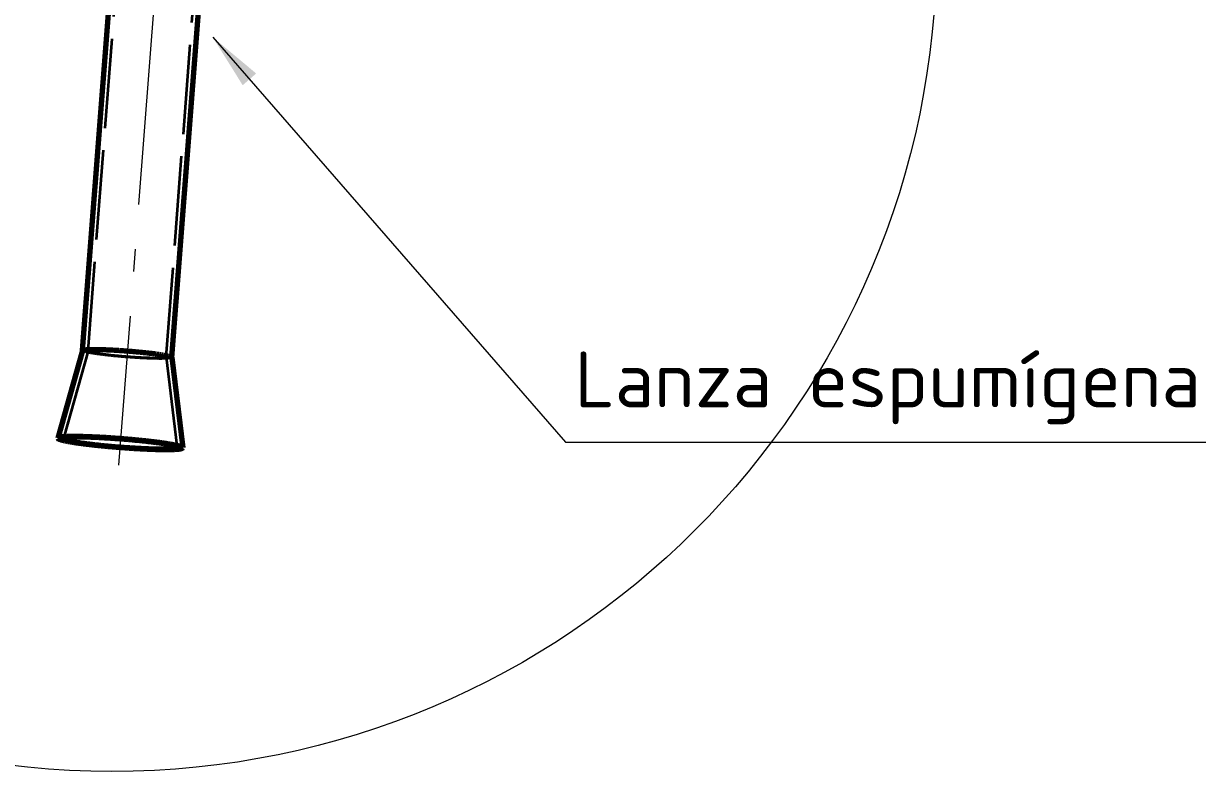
# Model space of a CAD drawing. Header units: millimetres. Extents: x 0 to 2382, y 0 to 420.
# Drawn here: x 1169.2 to 1221.7, y 203.7 to 237.1 of the extents above; entities that cross this region are included whole.
import ezdxf
from ezdxf.enums import TextEntityAlignment as Align

# ---------------------------------------------------------------- set-up
doc = ezdxf.new("R2010")
doc.units = ezdxf.units.MM
doc.linetypes.add('IRAM-E-TRAZOS', pattern=[5, 4, -1])
doc.linetypes.add('IRAM-F-TRAZO-PUNTO', pattern=[20, 15, -2, 1, -2])
for name, color, linetype, lineweight in [('01-VISIBLE', 7, 'CONTINUOUS', 70), ('02-OCULTA', 4, 'IRAM-E-TRAZOS', 35), ('03-EJE', 1, 'IRAM-F-TRAZO-PUNTO', 18), ('06-TEXTO', 7, 'CONTINUOUS', 25), ('08-FINA', 5, 'CONTINUOUS', 18)]:
    doc.layers.add(name, color=color, linetype=linetype, lineweight=lineweight)
doc.styles.add('ISO3098', font='isocpeur.ttf')

msp = doc.modelspace()

# ---------------------------------------------------------------- hatches: boundary and pattern name
at = {"layer": '08-FINA'}
h = msp.add_hatch(color=7, dxfattribs=at)
h.dxf.hatch_style = 1
h.paths.add_polyline_path([(1177.667, 236.5), (1179.007, 234.352), (1179.61, 234.877)])

# ---------------------------------------------------------------- linework, layer by layer
at = {"layer": '01-VISIBLE'}
for points in [[(1171.849, 222.488), (1174.458, 256.304)], [(1175.838, 222.18), (1178.446, 255.997)], [(1171.85, 222.489), (1170.745, 218.573)], [(1171.849, 222.487), (1171.849, 222.487), (1171.849, 222.488), (1171.849, 222.488), (1171.85, 222.488), (1171.85, 222.489), (1171.85, 222.489)], [(1171.85, 222.489), (1171.873, 222.506), (1171.903, 222.514), (1171.932, 222.52), (1171.962, 222.524), (1171.992, 222.527), (1172.022, 222.53), (1172.052, 222.532), (1172.083, 222.534), (1172.113, 222.535), (1172.143, 222.537), (1172.173, 222.538), (1172.203, 222.538), (1172.234, 222.539), (1172.264, 222.54), (1172.294, 222.54), (1172.324, 222.54), (1172.354, 222.54), (1172.385, 222.54), (1172.415, 222.54), (1172.445, 222.54), (1172.475, 222.54), (1172.505, 222.539), (1172.536, 222.539), (1172.566, 222.538), (1172.596, 222.538), (1172.626, 222.537), (1172.656, 222.536), (1172.687, 222.536), (1172.717, 222.535), (1172.747, 222.534), (1172.777, 222.533), (1172.807, 222.532), (1172.838, 222.531), (1172.868, 222.53), (1172.898, 222.529), (1172.928, 222.527), (1172.958, 222.526), (1172.989, 222.525), (1173.019, 222.523), (1173.049, 222.522), (1173.079, 222.521), (1173.109, 222.519), (1173.139, 222.518), (1173.17, 222.516), (1173.2, 222.515), (1173.23, 222.513), (1173.26, 222.511), (1173.29, 222.51), (1173.32, 222.508), (1173.351, 222.506), (1173.381, 222.504), (1173.411, 222.503), (1173.441, 222.501), (1173.471, 222.499), (1173.501, 222.497), (1173.532, 222.495), (1173.562, 222.493), (1173.592, 222.491), (1173.622, 222.489), (1173.652, 222.487), (1173.682, 222.485), (1173.712, 222.482), (1173.743, 222.48), (1173.773, 222.478), (1173.803, 222.476), (1173.833, 222.473), (1173.863, 222.471), (1173.893, 222.469), (1173.923, 222.466), (1173.953, 222.464), (1173.984, 222.462), (1174.014, 222.459), (1174.044, 222.457), (1174.074, 222.454), (1174.104, 222.451), (1174.134, 222.449), (1174.164, 222.446), (1174.194, 222.444), (1174.224, 222.441), (1174.254, 222.438), (1174.285, 222.435), (1174.315, 222.433), (1174.345, 222.43), (1174.375, 222.427), (1174.405, 222.424), (1174.435, 222.421), (1174.465, 222.418), (1174.495, 222.415), (1174.525, 222.412), (1174.555, 222.409), (1174.585, 222.406), (1174.615, 222.403), (1174.645, 222.399), (1174.675, 222.396), (1174.705, 222.393), (1174.735, 222.389), (1174.765, 222.386), (1174.795, 222.383), (1174.825, 222.379), (1174.855, 222.376), (1174.885, 222.372), (1174.915, 222.368), (1174.945, 222.365), (1174.975, 222.361), (1175.005, 222.357), (1175.035, 222.353), (1175.065, 222.35), (1175.095, 222.346), (1175.125, 222.342)], [(1175.125, 222.342), (1175.156, 222.337), (1175.186, 222.333), (1175.216, 222.329), (1175.247, 222.325), (1175.277, 222.32), (1175.308, 222.315), (1175.338, 222.311), (1175.368, 222.306), (1175.399, 222.301), (1175.429, 222.296), (1175.459, 222.291), (1175.49, 222.286), (1175.52, 222.28), (1175.55, 222.274), (1175.58, 222.268), (1175.61, 222.262), (1175.64, 222.256), (1175.67, 222.249), (1175.7, 222.242), (1175.73, 222.234), (1175.759, 222.225), (1175.788, 222.215), (1175.816, 222.202), (1175.837, 222.181)], [(1175.837, 222.181), (1175.837, 222.181), (1175.837, 222.181), (1175.837, 222.18), (1175.837, 222.18), (1175.837, 222.18), (1175.837, 222.179)], [(1175.837, 222.181), (1176.328, 218.142)], [(1175.331, 218.367), (1175.301, 218.371), (1175.271, 218.375), (1175.241, 218.378), (1175.212, 218.382), (1175.182, 218.386), (1175.152, 218.39), (1175.122, 218.394), (1175.092, 218.397), (1175.062, 218.401), (1175.032, 218.405), (1175.002, 218.408), (1174.972, 218.412), (1174.942, 218.415), (1174.912, 218.419), (1174.883, 218.422), (1174.853, 218.426), (1174.823, 218.429), (1174.793, 218.433), (1174.763, 218.436), (1174.733, 218.439), (1174.703, 218.443), (1174.673, 218.446), (1174.643, 218.449), (1174.613, 218.452), (1174.583, 218.455), (1174.553, 218.459), (1174.523, 218.462), (1174.493, 218.465), (1174.463, 218.468), (1174.433, 218.471), (1174.403, 218.474), (1174.373, 218.477), (1174.343, 218.48), (1174.313, 218.483), (1174.283, 218.486), (1174.253, 218.488), (1174.223, 218.491), (1174.193, 218.494), (1174.163, 218.497), (1174.133, 218.5), (1174.103, 218.502), (1174.073, 218.505), (1174.043, 218.508), (1174.013, 218.511), (1173.983, 218.513), (1173.953, 218.516), (1173.923, 218.518), (1173.893, 218.521), (1173.863, 218.524), (1173.833, 218.526), (1173.803, 218.529), (1173.773, 218.531), (1173.743, 218.534), (1173.713, 218.536), (1173.683, 218.538), (1173.653, 218.541), (1173.623, 218.543), (1173.593, 218.546), (1173.563, 218.548), (1173.533, 218.55), (1173.503, 218.553), (1173.473, 218.555), (1173.442, 218.557), (1173.412, 218.559), (1173.382, 218.561), (1173.352, 218.564), (1173.322, 218.566), (1173.292, 218.568), (1173.262, 218.57), (1173.232, 218.572), (1173.202, 218.574), (1173.172, 218.576), (1173.142, 218.578), (1173.112, 218.58), (1173.082, 218.582), (1173.052, 218.584), (1173.022, 218.586), (1172.992, 218.588), (1172.961, 218.59), (1172.931, 218.592), (1172.901, 218.594), (1172.871, 218.595), (1172.841, 218.597), (1172.811, 218.599), (1172.781, 218.601), (1172.751, 218.602), (1172.721, 218.604), (1172.691, 218.606), (1172.661, 218.607), (1172.631, 218.609), (1172.6, 218.611), (1172.57, 218.612), (1172.54, 218.614), (1172.51, 218.615), (1172.48, 218.617), (1172.45, 218.618), (1172.42, 218.619), (1172.39, 218.621), (1172.36, 218.622), (1172.33, 218.623), (1172.299, 218.625), (1172.269, 218.626), (1172.239, 218.627), (1172.209, 218.628), (1172.179, 218.63), (1172.149, 218.631), (1172.119, 218.632), (1172.089, 218.633), (1172.059, 218.634), (1172.028, 218.635), (1171.998, 218.636), (1171.968, 218.637), (1171.938, 218.637), (1171.908, 218.638), (1171.878, 218.639), (1171.848, 218.64), (1171.818, 218.64), (1171.787, 218.641), (1171.757, 218.642), (1171.727, 218.642), (1171.697, 218.643), (1171.667, 218.643), (1171.637, 218.644), (1171.607, 218.644), (1171.577, 218.644), (1171.546, 218.644), (1171.516, 218.645), (1171.486, 218.645), (1171.456, 218.645), (1171.426, 218.644), (1171.396, 218.644), (1171.366, 218.644), (1171.335, 218.644), (1171.305, 218.643), (1171.275, 218.643), (1171.245, 218.642), (1171.215, 218.641), (1171.185, 218.64), (1171.155, 218.639), (1171.125, 218.638), (1171.095, 218.637), (1171.064, 218.635), (1171.034, 218.633), (1171.004, 218.631), (1170.974, 218.629), (1170.944, 218.626), (1170.914, 218.623), (1170.884, 218.619), (1170.855, 218.615), (1170.825, 218.609), (1170.796, 218.602), (1170.767, 218.592), (1170.745, 218.573)], [(1170.745, 218.573), (1170.759, 218.548), (1170.785, 218.533), (1170.813, 218.521), (1170.841, 218.511), (1170.87, 218.502), (1170.899, 218.493), (1170.928, 218.485), (1170.957, 218.478), (1170.986, 218.471), (1171.015, 218.464), (1171.045, 218.458), (1171.074, 218.452), (1171.104, 218.446), (1171.133, 218.44), (1171.163, 218.434), (1171.192, 218.429), (1171.222, 218.423), (1171.251, 218.418), (1171.281, 218.413), (1171.311, 218.408), (1171.34, 218.403), (1171.37, 218.398), (1171.4, 218.393), (1171.429, 218.388), (1171.459, 218.384), (1171.489, 218.379), (1171.518, 218.375), (1171.548, 218.37), (1171.578, 218.366), (1171.608, 218.361), (1171.638, 218.357), (1171.667, 218.353), (1171.697, 218.349), (1171.727, 218.345), (1171.757, 218.341), (1171.786, 218.337), (1171.816, 218.333), (1171.846, 218.329), (1171.876, 218.325), (1171.906, 218.321), (1171.936, 218.318), (1171.965, 218.314), (1171.995, 218.31), (1172.025, 218.306), (1172.055, 218.303), (1172.085, 218.299), (1172.115, 218.296), (1172.145, 218.292), (1172.174, 218.289), (1172.204, 218.285), (1172.234, 218.282), (1172.264, 218.278), (1172.294, 218.275), (1172.324, 218.272), (1172.354, 218.269), (1172.384, 218.265), (1172.414, 218.262), (1172.443, 218.259), (1172.473, 218.256), (1172.503, 218.253), (1172.533, 218.249), (1172.563, 218.246), (1172.593, 218.243), (1172.623, 218.24), (1172.653, 218.237), (1172.683, 218.234), (1172.713, 218.231), (1172.743, 218.228), (1172.773, 218.225), (1172.802, 218.223), (1172.832, 218.22), (1172.862, 218.217), (1172.892, 218.214), (1172.922, 218.211), (1172.952, 218.209), (1172.982, 218.206), (1173.012, 218.203), (1173.042, 218.2), (1173.072, 218.198), (1173.102, 218.195), (1173.132, 218.192), (1173.162, 218.19), (1173.192, 218.187), (1173.222, 218.185), (1173.252, 218.182), (1173.282, 218.18), (1173.312, 218.177), (1173.342, 218.175), (1173.372, 218.172), (1173.402, 218.17), (1173.432, 218.168), (1173.462, 218.165), (1173.491, 218.163), (1173.521, 218.16), (1173.551, 218.158), (1173.581, 218.156), (1173.611, 218.154), (1173.641, 218.151), (1173.671, 218.149), (1173.701, 218.147), (1173.731, 218.145), (1173.761, 218.143), (1173.791, 218.141), (1173.821, 218.138), (1173.851, 218.136), (1173.881, 218.134), (1173.911, 218.132), (1173.941, 218.13), (1173.971, 218.128), (1174.001, 218.126), (1174.031, 218.124), (1174.061, 218.123), (1174.091, 218.121), (1174.121, 218.119), (1174.151, 218.117), (1174.181, 218.115), (1174.211, 218.113), (1174.242, 218.112), (1174.272, 218.11), (1174.302, 218.108), (1174.332, 218.106), (1174.362, 218.105), (1174.392, 218.103), (1174.422, 218.101), (1174.452, 218.1), (1174.482, 218.098), (1174.512, 218.097), (1174.542, 218.095), (1174.572, 218.094), (1174.602, 218.092), (1174.632, 218.091), (1174.662, 218.09), (1174.692, 218.088), (1174.722, 218.087), (1174.752, 218.086), (1174.782, 218.084), (1174.812, 218.083), (1174.842, 218.082), (1174.872, 218.081), (1174.902, 218.079), (1174.932, 218.078), (1174.962, 218.077), (1174.992, 218.076), (1175.023, 218.075), (1175.053, 218.074), (1175.083, 218.073), (1175.113, 218.072), (1175.143, 218.072), (1175.173, 218.071), (1175.203, 218.07), (1175.233, 218.069), (1175.263, 218.069), (1175.293, 218.068), (1175.323, 218.067), (1175.353, 218.067), (1175.383, 218.066), (1175.413, 218.066), (1175.443, 218.066), (1175.473, 218.065), (1175.504, 218.065), (1175.534, 218.065), (1175.564, 218.065), (1175.594, 218.065), (1175.624, 218.065), (1175.654, 218.065), (1175.684, 218.065), (1175.714, 218.065), (1175.744, 218.066), (1175.774, 218.066), (1175.804, 218.067), (1175.834, 218.067), (1175.864, 218.068), (1175.894, 218.069), (1175.925, 218.07), (1175.955, 218.071), (1175.985, 218.073), (1176.015, 218.074), (1176.045, 218.076), (1176.075, 218.078), (1176.105, 218.081), (1176.135, 218.084), (1176.164, 218.087), (1176.194, 218.091), (1176.224, 218.095), (1176.254, 218.101), (1176.283, 218.109), (1176.311, 218.12), (1176.328, 218.142)], [(1175.171, 218.365), (1175.141, 218.369), (1175.111, 218.373), (1175.081, 218.377), (1175.051, 218.381), (1175.021, 218.385), (1174.991, 218.389), (1174.961, 218.393), (1174.931, 218.396), (1174.901, 218.4), (1174.871, 218.404), (1174.841, 218.407), (1174.811, 218.411), (1174.781, 218.414), (1174.751, 218.418), (1174.721, 218.421), (1174.691, 218.424), (1174.661, 218.428), (1174.631, 218.431), (1174.601, 218.434), (1174.571, 218.438), (1174.541, 218.441), (1174.511, 218.444), (1174.481, 218.447), (1174.451, 218.45), (1174.421, 218.454), (1174.391, 218.457), (1174.361, 218.46), (1174.331, 218.463), (1174.301, 218.466), (1174.271, 218.469), (1174.24, 218.472), (1174.21, 218.474), (1174.18, 218.477), (1174.15, 218.48), (1174.12, 218.483), (1174.09, 218.486), (1174.06, 218.489), (1174.03, 218.491), (1174, 218.494), (1173.97, 218.497), (1173.94, 218.499), (1173.91, 218.502), (1173.879, 218.505), (1173.849, 218.507), (1173.819, 218.51), (1173.789, 218.512), (1173.759, 218.515), (1173.729, 218.517), (1173.699, 218.52), (1173.669, 218.522), (1173.639, 218.525), (1173.609, 218.527), (1173.578, 218.529), (1173.548, 218.532), (1173.518, 218.534), (1173.488, 218.536), (1173.458, 218.538), (1173.428, 218.541), (1173.398, 218.543), (1173.368, 218.545), (1173.337, 218.547), (1173.307, 218.549), (1173.277, 218.552), (1173.247, 218.554), (1173.217, 218.556), (1173.187, 218.558), (1173.157, 218.56), (1173.126, 218.562), (1173.096, 218.564), (1173.066, 218.566), (1173.036, 218.567), (1173.006, 218.569), (1172.976, 218.571), (1172.946, 218.573), (1172.915, 218.575), (1172.885, 218.577), (1172.855, 218.578), (1172.825, 218.58), (1172.795, 218.582), (1172.765, 218.583), (1172.735, 218.585), (1172.704, 218.587), (1172.674, 218.588), (1172.644, 218.59), (1172.614, 218.591), (1172.584, 218.593), (1172.553, 218.594), (1172.523, 218.596), (1172.493, 218.597), (1172.463, 218.598), (1172.433, 218.6), (1172.403, 218.601), (1172.372, 218.602), (1172.342, 218.603), (1172.312, 218.605), (1172.282, 218.606), (1172.252, 218.607), (1172.221, 218.608), (1172.191, 218.609), (1172.161, 218.61), (1172.131, 218.611), (1172.101, 218.612), (1172.071, 218.613), (1172.04, 218.613), (1172.01, 218.614), (1171.98, 218.615), (1171.95, 218.615), (1171.92, 218.616), (1171.889, 218.617), (1171.859, 218.617), (1171.829, 218.618), (1171.799, 218.618), (1171.769, 218.618), (1171.738, 218.618), (1171.708, 218.619), (1171.678, 218.619), (1171.648, 218.619), (1171.617, 218.619), (1171.587, 218.618), (1171.557, 218.618), (1171.527, 218.618), (1171.497, 218.617), (1171.466, 218.617), (1171.436, 218.616), (1171.406, 218.615), (1171.376, 218.614), (1171.346, 218.613), (1171.316, 218.612), (1171.285, 218.61), (1171.255, 218.608), (1171.225, 218.606), (1171.195, 218.604), (1171.165, 218.601), (1171.135, 218.597), (1171.105, 218.593), (1171.075, 218.588), (1171.046, 218.582), (1171.017, 218.572), (1170.995, 218.553)], [(1170.995, 218.553), (1171.009, 218.529), (1171.036, 218.515), (1171.064, 218.503), (1171.092, 218.493), (1171.121, 218.485), (1171.15, 218.477), (1171.179, 218.469), (1171.208, 218.462), (1171.238, 218.455), (1171.267, 218.449), (1171.296, 218.442), (1171.326, 218.436), (1171.355, 218.431), (1171.385, 218.425), (1171.415, 218.42), (1171.444, 218.414), (1171.474, 218.409), (1171.504, 218.404), (1171.533, 218.399), (1171.563, 218.394), (1171.593, 218.389), (1171.623, 218.384), (1171.652, 218.38), (1171.682, 218.375), (1171.712, 218.371), (1171.742, 218.366), (1171.771, 218.362), (1171.801, 218.358), (1171.831, 218.354), (1171.861, 218.349), (1171.891, 218.345), (1171.921, 218.341), (1171.95, 218.337), (1171.98, 218.333), (1172.01, 218.33), (1172.04, 218.326), (1172.07, 218.322), (1172.1, 218.318), (1172.13, 218.314), (1172.159, 218.311), (1172.189, 218.307), (1172.219, 218.304), (1172.249, 218.3), (1172.279, 218.297), (1172.309, 218.293), (1172.339, 218.29), (1172.369, 218.286), (1172.399, 218.283), (1172.429, 218.28), (1172.459, 218.276), (1172.488, 218.273), (1172.518, 218.27), (1172.548, 218.267), (1172.578, 218.263), (1172.608, 218.26), (1172.638, 218.257), (1172.668, 218.254), (1172.698, 218.251), (1172.728, 218.248), (1172.758, 218.245), (1172.788, 218.242), (1172.818, 218.239), (1172.848, 218.236), (1172.878, 218.233), (1172.908, 218.231), (1172.938, 218.228), (1172.968, 218.225), (1172.998, 218.222), (1173.028, 218.219), (1173.058, 218.217), (1173.088, 218.214), (1173.118, 218.211), (1173.148, 218.209), (1173.178, 218.206), (1173.208, 218.203), (1173.238, 218.201), (1173.268, 218.198), (1173.298, 218.196), (1173.328, 218.193), (1173.358, 218.191), (1173.388, 218.188), (1173.418, 218.186), (1173.448, 218.184), (1173.478, 218.181), (1173.508, 218.179), (1173.538, 218.177), (1173.568, 218.174), (1173.598, 218.172), (1173.628, 218.17), (1173.658, 218.168), (1173.688, 218.165), (1173.718, 218.163), (1173.748, 218.161), (1173.778, 218.159), (1173.808, 218.157), (1173.838, 218.155), (1173.868, 218.153), (1173.898, 218.151), (1173.928, 218.149), (1173.958, 218.147), (1173.988, 218.145), (1174.018, 218.143), (1174.048, 218.141), (1174.078, 218.139), (1174.109, 218.137), (1174.139, 218.136), (1174.169, 218.134), (1174.199, 218.132), (1174.229, 218.13), (1174.259, 218.129), (1174.289, 218.127), (1174.319, 218.125), (1174.349, 218.124), (1174.379, 218.122), (1174.409, 218.121), (1174.439, 218.119), (1174.469, 218.118), (1174.499, 218.116), (1174.529, 218.115), (1174.56, 218.113), (1174.59, 218.112), (1174.62, 218.111), (1174.65, 218.109), (1174.68, 218.108), (1174.71, 218.107), (1174.74, 218.106), (1174.77, 218.104), (1174.8, 218.103), (1174.83, 218.102), (1174.86, 218.101), (1174.89, 218.1), (1174.921, 218.099), (1174.951, 218.098), (1174.981, 218.097), (1175.011, 218.097), (1175.041, 218.096), (1175.071, 218.095), (1175.101, 218.094), (1175.131, 218.094), (1175.161, 218.093), (1175.191, 218.093), (1175.222, 218.092), (1175.252, 218.092), (1175.282, 218.091), (1175.312, 218.091), (1175.342, 218.091), (1175.372, 218.091), (1175.402, 218.091), (1175.432, 218.091), (1175.462, 218.091), (1175.493, 218.091), (1175.523, 218.091), (1175.553, 218.092), (1175.583, 218.092), (1175.613, 218.093), (1175.643, 218.093), (1175.673, 218.094), (1175.703, 218.095), (1175.733, 218.096), (1175.763, 218.098), (1175.794, 218.1), (1175.824, 218.101), (1175.854, 218.104), (1175.884, 218.106), (1175.914, 218.109), (1175.943, 218.113), (1175.973, 218.117), (1176.003, 218.122), (1176.032, 218.129), (1176.06, 218.139), (1176.079, 218.161)], [(1176.079, 218.161), (1176.059, 218.183), (1176.032, 218.197), (1176.004, 218.208), (1175.975, 218.218), (1175.946, 218.226), (1175.917, 218.234), (1175.888, 218.242), (1175.858, 218.249), (1175.829, 218.256), (1175.799, 218.262), (1175.769, 218.268), (1175.74, 218.274), (1175.71, 218.28), (1175.68, 218.286), (1175.65, 218.291), (1175.62, 218.297), (1175.591, 218.302), (1175.561, 218.307), (1175.531, 218.312), (1175.501, 218.317), (1175.471, 218.322), (1175.441, 218.326), (1175.411, 218.331), (1175.381, 218.335), (1175.351, 218.34), (1175.321, 218.344), (1175.291, 218.349), (1175.261, 218.353), (1175.231, 218.357), (1175.201, 218.361), (1175.171, 218.365)], [(1176.328, 218.142), (1176.309, 218.165), (1176.283, 218.179), (1176.254, 218.191), (1176.226, 218.201), (1176.197, 218.21), (1176.168, 218.218), (1176.138, 218.226), (1176.109, 218.233), (1176.079, 218.24), (1176.05, 218.247), (1176.02, 218.253), (1175.99, 218.259), (1175.96, 218.265), (1175.931, 218.271), (1175.901, 218.277), (1175.871, 218.283), (1175.841, 218.288), (1175.811, 218.293), (1175.781, 218.298), (1175.751, 218.304), (1175.721, 218.309), (1175.691, 218.313), (1175.661, 218.318), (1175.631, 218.323), (1175.601, 218.328), (1175.571, 218.332), (1175.541, 218.337), (1175.511, 218.341), (1175.481, 218.345), (1175.451, 218.35), (1175.421, 218.354), (1175.391, 218.358), (1175.361, 218.362), (1175.331, 218.367)]]:
    msp.add_lwpolyline(points, dxfattribs=at)
at = {"layer": '02-OCULTA'}
for points in [[(1172.099, 222.468), (1174.707, 256.285)], [(1175.588, 222.199), (1178.197, 256.016)], [(1172.099, 222.469), (1170.995, 218.553)], [(1171.849, 222.487), (1171.849, 222.488)], [(1172.562, 222.325), (1172.531, 222.329), (1172.501, 222.333), (1172.47, 222.337), (1172.44, 222.342), (1172.409, 222.346), (1172.379, 222.351), (1172.348, 222.356), (1172.318, 222.36), (1172.287, 222.365), (1172.257, 222.37), (1172.227, 222.376), (1172.196, 222.381), (1172.166, 222.386), (1172.136, 222.392), (1172.106, 222.398), (1172.075, 222.404), (1172.045, 222.411), (1172.015, 222.418), (1171.985, 222.425), (1171.956, 222.433), (1171.926, 222.442), (1171.897, 222.452), (1171.869, 222.465), (1171.849, 222.487)], [(1172.099, 222.469), (1172.123, 222.486), (1172.152, 222.493), (1172.182, 222.498), (1172.212, 222.502), (1172.241, 222.504), (1172.271, 222.507), (1172.301, 222.509), (1172.331, 222.51), (1172.361, 222.511), (1172.391, 222.512), (1172.421, 222.513), (1172.451, 222.514), (1172.481, 222.514), (1172.511, 222.514), (1172.541, 222.514), (1172.571, 222.514), (1172.601, 222.514), (1172.631, 222.514), (1172.661, 222.514), (1172.691, 222.513), (1172.721, 222.513), (1172.751, 222.512), (1172.781, 222.512), (1172.811, 222.511), (1172.841, 222.51), (1172.871, 222.509), (1172.901, 222.508), (1172.931, 222.507), (1172.961, 222.506), (1172.991, 222.505), (1173.021, 222.504), (1173.051, 222.503), (1173.081, 222.501), (1173.111, 222.5), (1173.141, 222.499), (1173.171, 222.497), (1173.201, 222.496), (1173.231, 222.494), (1173.261, 222.493), (1173.291, 222.491), (1173.321, 222.49), (1173.351, 222.488), (1173.381, 222.486), (1173.411, 222.485), (1173.441, 222.483), (1173.471, 222.481), (1173.501, 222.479), (1173.531, 222.477), (1173.561, 222.475), (1173.591, 222.473), (1173.621, 222.471), (1173.651, 222.469), (1173.681, 222.467), (1173.711, 222.465), (1173.741, 222.463), (1173.771, 222.461), (1173.8, 222.458), (1173.83, 222.456), (1173.86, 222.454), (1173.89, 222.452), (1173.92, 222.449), (1173.95, 222.447), (1173.98, 222.444), (1174.01, 222.442), (1174.04, 222.439), (1174.07, 222.437), (1174.1, 222.434), (1174.13, 222.432), (1174.159, 222.429), (1174.189, 222.426), (1174.219, 222.424), (1174.249, 222.421), (1174.279, 222.418), (1174.309, 222.415), (1174.339, 222.412), (1174.369, 222.409), (1174.398, 222.406), (1174.428, 222.403), (1174.458, 222.4), (1174.488, 222.397), (1174.518, 222.394), (1174.548, 222.391), (1174.578, 222.388), (1174.607, 222.384), (1174.637, 222.381), (1174.667, 222.378), (1174.697, 222.374), (1174.727, 222.371), (1174.757, 222.367), (1174.786, 222.363), (1174.816, 222.36), (1174.846, 222.356), (1174.876, 222.352), (1174.905, 222.348), (1174.935, 222.345), (1174.965, 222.341)], [(1172.099, 222.468), (1172.099, 222.468), (1172.099, 222.468), (1172.099, 222.469), (1172.099, 222.469), (1172.099, 222.469), (1172.099, 222.469)], [(1172.722, 222.326), (1172.691, 222.33), (1172.661, 222.334), (1172.63, 222.339), (1172.6, 222.343), (1172.569, 222.348), (1172.539, 222.352), (1172.508, 222.357), (1172.478, 222.362), (1172.448, 222.367), (1172.417, 222.372), (1172.387, 222.378), (1172.357, 222.383), (1172.327, 222.389), (1172.296, 222.395), (1172.266, 222.402), (1172.236, 222.409), (1172.206, 222.417), (1172.177, 222.425), (1172.148, 222.435), (1172.119, 222.447), (1172.099, 222.468)], [(1175.837, 222.179), (1175.815, 222.161), (1175.786, 222.153), (1175.756, 222.147), (1175.727, 222.143), (1175.696, 222.139), (1175.666, 222.137), (1175.636, 222.134), (1175.606, 222.133), (1175.576, 222.131), (1175.546, 222.13), (1175.515, 222.129), (1175.485, 222.128), (1175.455, 222.127), (1175.425, 222.127), (1175.395, 222.126), (1175.364, 222.126), (1175.334, 222.126), (1175.304, 222.126), (1175.274, 222.126), (1175.243, 222.126), (1175.213, 222.127), (1175.183, 222.127), (1175.153, 222.127), (1175.122, 222.128), (1175.092, 222.129), (1175.062, 222.129), (1175.032, 222.13), (1175.002, 222.131), (1174.971, 222.132), (1174.941, 222.132), (1174.911, 222.133), (1174.881, 222.134), (1174.851, 222.135), (1174.82, 222.137), (1174.79, 222.138), (1174.76, 222.139), (1174.73, 222.14), (1174.699, 222.141), (1174.669, 222.143), (1174.639, 222.144), (1174.609, 222.146), (1174.579, 222.147), (1174.549, 222.149), (1174.518, 222.15), (1174.488, 222.152), (1174.458, 222.153), (1174.428, 222.155), (1174.398, 222.157), (1174.367, 222.158), (1174.337, 222.16), (1174.307, 222.162), (1174.277, 222.164), (1174.247, 222.166), (1174.217, 222.167), (1174.186, 222.169), (1174.156, 222.171), (1174.126, 222.173), (1174.096, 222.175), (1174.066, 222.177), (1174.036, 222.18), (1174.005, 222.182), (1173.975, 222.184), (1173.945, 222.186), (1173.915, 222.188), (1173.885, 222.19), (1173.855, 222.193), (1173.825, 222.195), (1173.794, 222.197), (1173.764, 222.2), (1173.734, 222.202), (1173.704, 222.205), (1173.674, 222.207), (1173.644, 222.21), (1173.614, 222.212), (1173.583, 222.215), (1173.553, 222.217), (1173.523, 222.22), (1173.493, 222.223), (1173.463, 222.225), (1173.433, 222.228), (1173.403, 222.231), (1173.373, 222.234), (1173.343, 222.237), (1173.313, 222.239), (1173.282, 222.242), (1173.252, 222.245), (1173.222, 222.248), (1173.192, 222.251), (1173.162, 222.254), (1173.132, 222.257), (1173.102, 222.261), (1173.072, 222.264), (1173.042, 222.267), (1173.012, 222.27), (1172.982, 222.273), (1172.952, 222.277), (1172.922, 222.28), (1172.892, 222.284), (1172.862, 222.287), (1172.832, 222.291), (1172.802, 222.294), (1172.772, 222.298), (1172.742, 222.301), (1172.712, 222.305), (1172.682, 222.309), (1172.652, 222.313), (1172.622, 222.317), (1172.592, 222.321), (1172.562, 222.325)], [(1175.588, 222.199), (1175.565, 222.181), (1175.536, 222.174), (1175.507, 222.169), (1175.477, 222.165), (1175.447, 222.162), (1175.417, 222.16), (1175.387, 222.158), (1175.357, 222.156), (1175.327, 222.155), (1175.297, 222.154), (1175.267, 222.153), (1175.237, 222.153), (1175.207, 222.152), (1175.177, 222.152), (1175.147, 222.152), (1175.117, 222.152), (1175.087, 222.152), (1175.057, 222.152), (1175.027, 222.153), (1174.997, 222.153), (1174.967, 222.154), (1174.937, 222.154), (1174.907, 222.155), (1174.877, 222.155), (1174.847, 222.156), (1174.817, 222.157), (1174.787, 222.158), (1174.757, 222.159), (1174.727, 222.16), (1174.697, 222.161), (1174.667, 222.162), (1174.637, 222.164), (1174.607, 222.165), (1174.577, 222.166), (1174.547, 222.167), (1174.517, 222.169), (1174.487, 222.17), (1174.457, 222.172), (1174.427, 222.173), (1174.397, 222.175), (1174.367, 222.177), (1174.337, 222.178), (1174.307, 222.18), (1174.277, 222.182), (1174.247, 222.183), (1174.217, 222.185), (1174.187, 222.187), (1174.157, 222.189), (1174.127, 222.191), (1174.097, 222.193), (1174.067, 222.195), (1174.037, 222.197), (1174.007, 222.199), (1173.977, 222.201), (1173.947, 222.203), (1173.917, 222.206), (1173.887, 222.208), (1173.857, 222.21), (1173.827, 222.212), (1173.797, 222.215), (1173.767, 222.217), (1173.737, 222.219), (1173.707, 222.222), (1173.677, 222.224), (1173.648, 222.227), (1173.618, 222.229), (1173.588, 222.232), (1173.558, 222.235), (1173.528, 222.237), (1173.498, 222.24), (1173.468, 222.243), (1173.438, 222.246), (1173.408, 222.248), (1173.378, 222.251), (1173.348, 222.254), (1173.319, 222.257), (1173.289, 222.26), (1173.259, 222.263), (1173.229, 222.266), (1173.199, 222.269), (1173.169, 222.272), (1173.139, 222.275), (1173.109, 222.279), (1173.08, 222.282), (1173.05, 222.285), (1173.02, 222.289), (1172.99, 222.292), (1172.96, 222.296), (1172.93, 222.299), (1172.901, 222.303), (1172.871, 222.306), (1172.841, 222.31), (1172.811, 222.314), (1172.781, 222.318), (1172.752, 222.322), (1172.722, 222.326)], [(1174.965, 222.341), (1174.995, 222.336), (1175.026, 222.332), (1175.056, 222.328), (1175.087, 222.323), (1175.117, 222.319), (1175.147, 222.314), (1175.178, 222.309), (1175.208, 222.304), (1175.238, 222.299), (1175.269, 222.294), (1175.299, 222.289), (1175.329, 222.283), (1175.359, 222.277), (1175.389, 222.271), (1175.419, 222.265), (1175.449, 222.258), (1175.479, 222.25), (1175.509, 222.242), (1175.538, 222.232), (1175.566, 222.22), (1175.588, 222.2)], [(1175.588, 222.2), (1175.588, 222.2), (1175.588, 222.2), (1175.588, 222.199), (1175.588, 222.199), (1175.588, 222.199), (1175.588, 222.199)], [(1175.588, 222.2), (1176.079, 218.161)], [(1175.837, 222.179), (1175.838, 222.18)]]:
    msp.add_lwpolyline(points, dxfattribs=at)
at = {"layer": '03-EJE'}
msp.add_lwpolyline([(1177.05, 263.908), (1173.46, 217.36)], dxfattribs=at)
at = {"layer": '08-FINA'}
for p, q in [((1177.667, 236.5), (1193.425, 218.4)), ((1193.425, 218.4), (1222.225, 218.4))]:
    msp.add_line(p, q, dxfattribs=at)
msp.add_circle((1173.167, 240.5), 36.833, dxfattribs=at)

# ---------------------------------------------------------------- texts
at = {"layer": '06-TEXTO', "style": 'ISO3098'}
msp.add_text('Lanza espumígena', height=2.5, dxfattribs=at).set_placement((1207.825, 219.2), align=Align.BOTTOM_CENTER)

doc.saveas('drawing.dxf')
